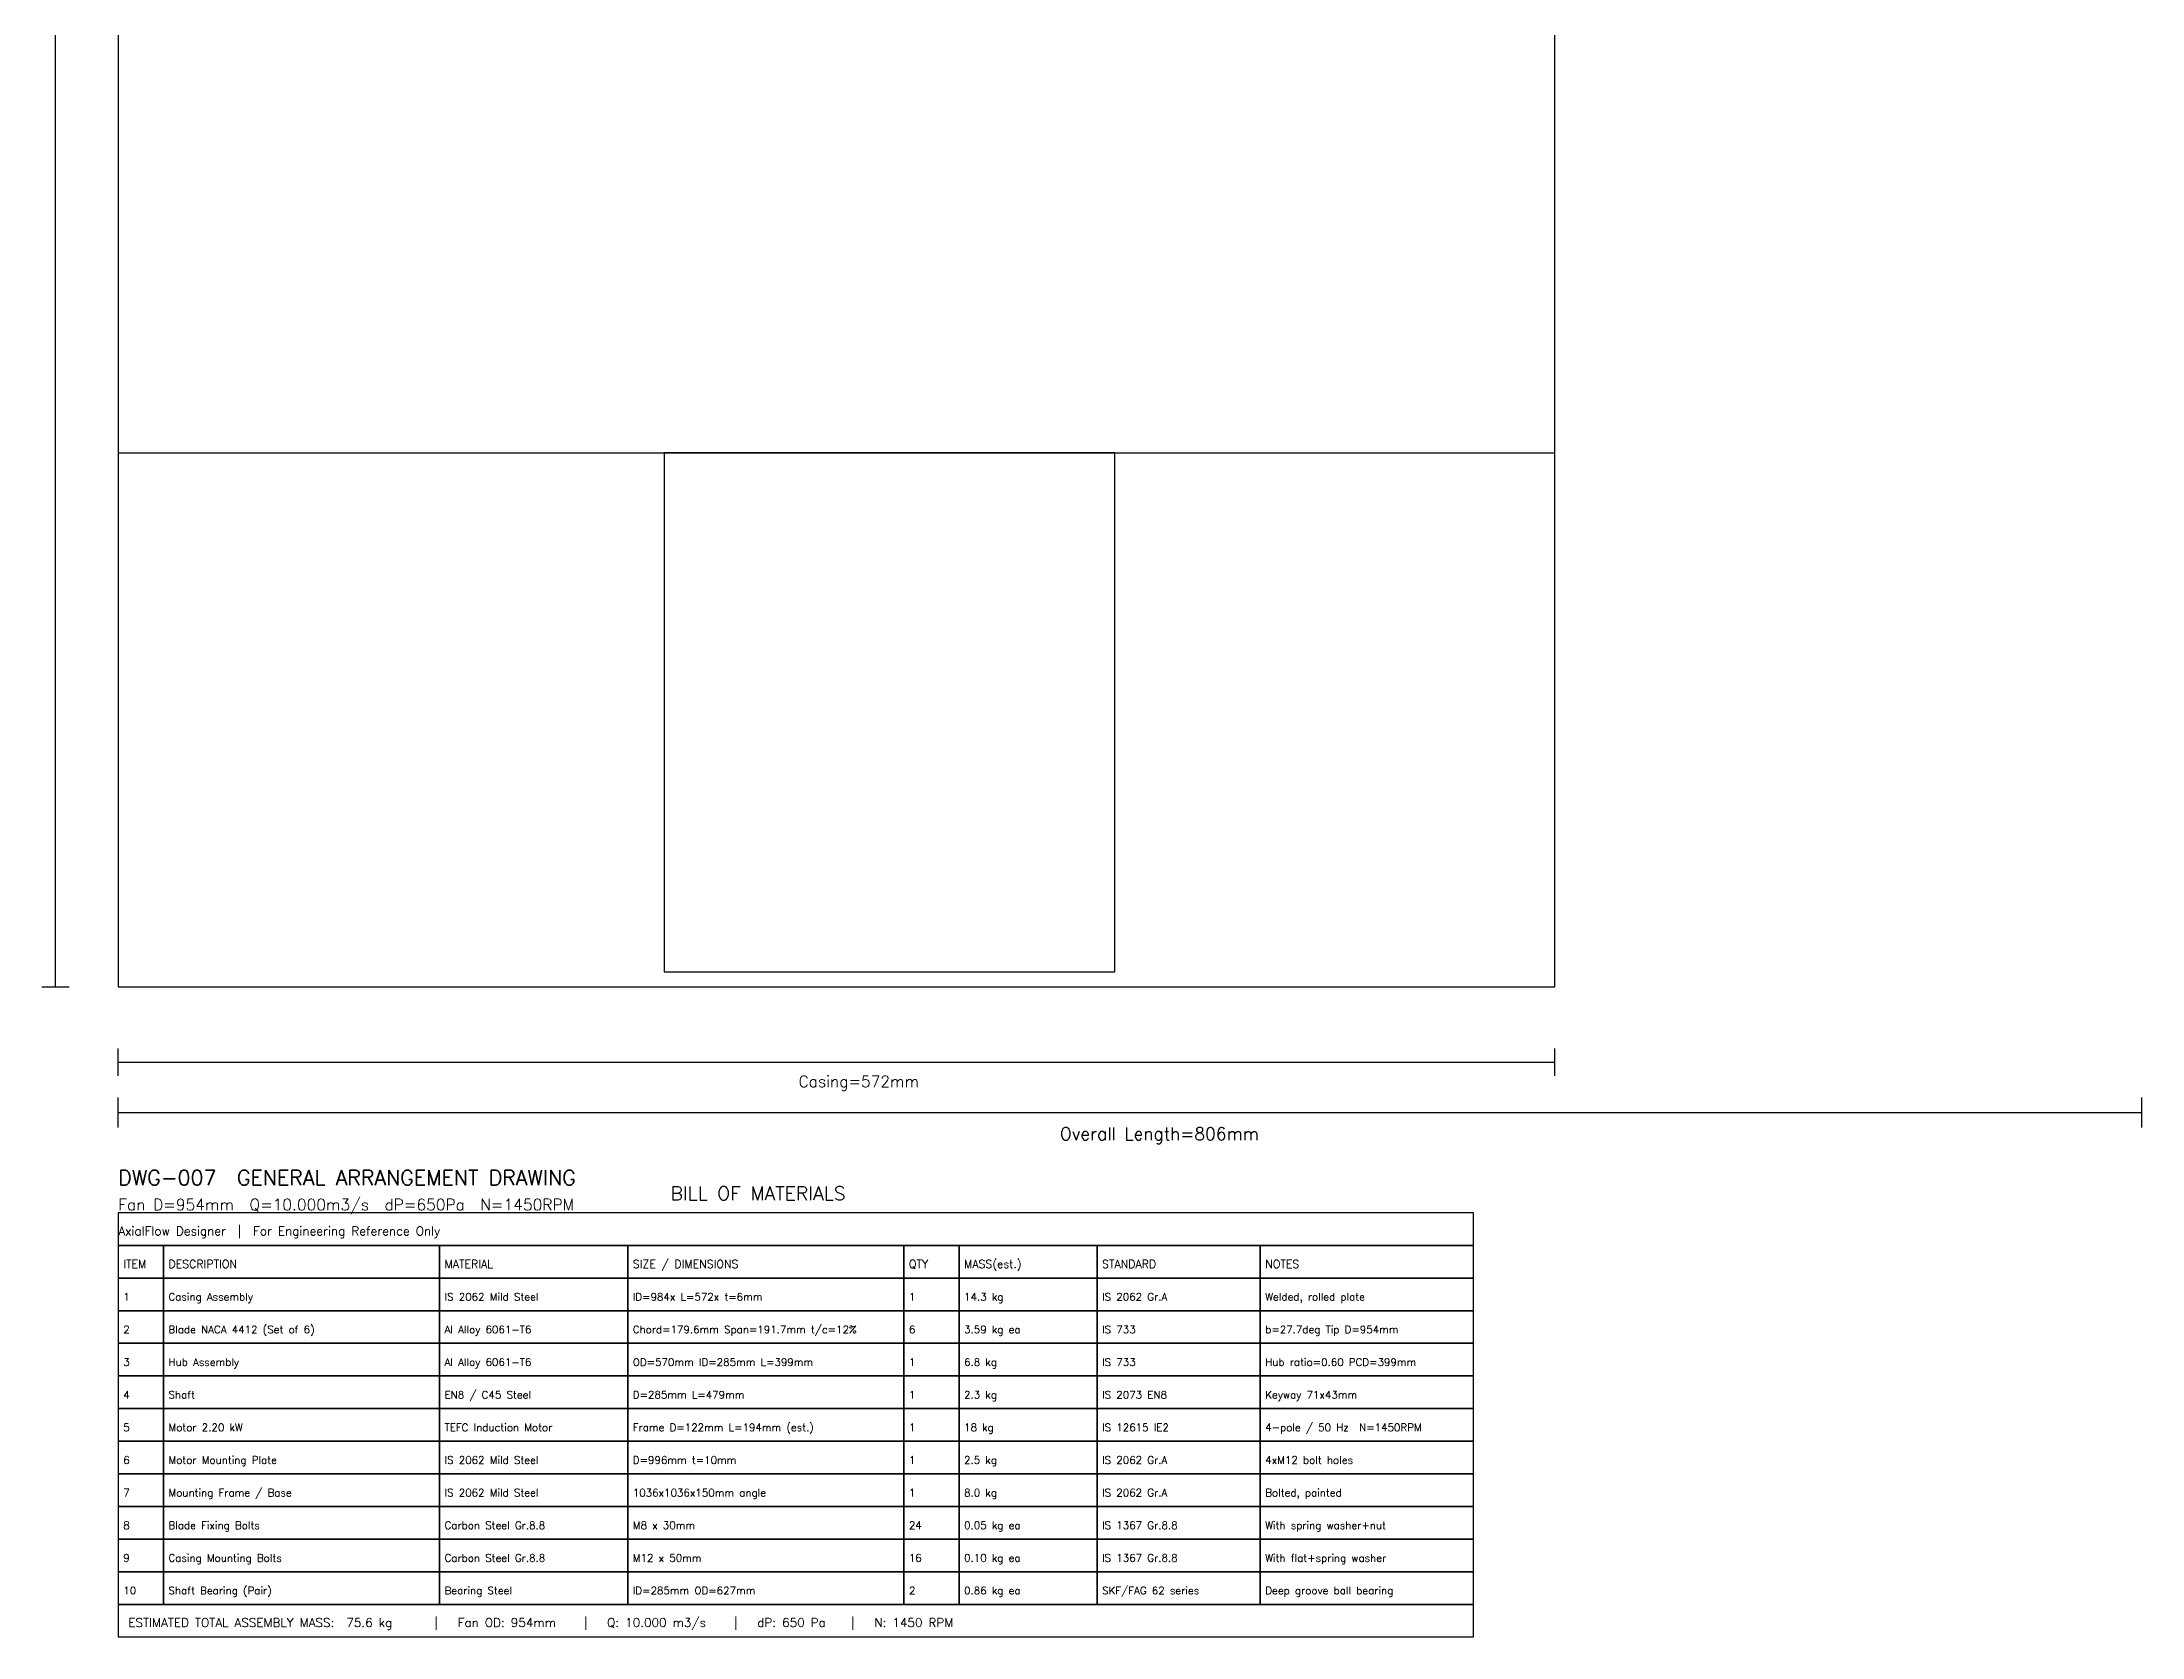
# Model space of a CAD drawing. Extents: x -55 to 851, y -757 to 514.
# Drawn here: x -30 to 806, y -757 to -122 of the extents above; entities that cross this region are included whole.
import ezdxf

# ---------------------------------------------------------------- set-up
doc = ezdxf.new("R2010")
doc.units = 0
for name, color, linetype in [('ANNOTATION', 3, 'Continuous'), ('BLADES', 5, 'Continuous'), ('CASING', 8, 'Continuous'), ('DIMENSIONS', 7, 'Continuous'), ('HUB', 9, 'Continuous'), ('TITLE_BLOCK', 5, 'Continuous')]:
    doc.layers.add(name, color=color, linetype=linetype)
doc.styles.get("Standard").update_dxf_attribs({"font": 'simplex.shx'})

msp = doc.modelspace()

# ---------------------------------------------------------------- linework, layer by layer
at = {"layer": 'BLADES'}
msp.add_lwpolyline([(217.49, -491.95), (397.09, -491.95), (397.09, -285.2), (217.49, -285.2)], close=True, dxfattribs=at)
at = {"layer": 'CASING'}
for points in [[(0, -497.95), (572.34, -497.95), (572.34, 497.95), (0, 497.95)], [(0, -639.95), (18, -639.95), (18, -626.95), (0, -626.95)], [(18, -639.95), (128, -639.95), (128, -626.95), (18, -626.95)], [(128, -639.95), (203, -639.95), (203, -626.95), (128, -626.95)], [(203, -639.95), (313, -639.95), (313, -626.95), (203, -626.95)], [(313, -639.95), (335, -639.95), (335, -626.95), (313, -626.95)], [(335, -639.95), (390, -639.95), (390, -626.95), (335, -626.95)], [(390, -639.95), (455, -639.95), (455, -626.95), (390, -626.95)], [(455, -639.95), (540, -639.95), (540, -626.95), (455, -626.95)], [(0, -665.95), (18, -665.95), (18, -652.95), (0, -652.95)], [(18, -665.95), (128, -665.95), (128, -652.95), (18, -652.95)], [(128, -665.95), (203, -665.95), (203, -652.95), (128, -652.95)], [(203, -665.95), (313, -665.95), (313, -652.95), (203, -652.95)], [(313, -665.95), (335, -665.95), (335, -652.95), (313, -652.95)], [(335, -665.95), (390, -665.95), (390, -652.95), (335, -652.95)], [(390, -665.95), (455, -665.95), (455, -652.95), (390, -652.95)], [(455, -665.95), (540, -665.95), (540, -652.95), (455, -652.95)], [(0, -691.95), (18, -691.95), (18, -678.95), (0, -678.95)], [(18, -691.95), (128, -691.95), (128, -678.95), (18, -678.95)], [(128, -691.95), (203, -691.95), (203, -678.95), (128, -678.95)], [(203, -691.95), (313, -691.95), (313, -678.95), (203, -678.95)], [(313, -691.95), (335, -691.95), (335, -678.95), (313, -678.95)], [(335, -691.95), (390, -691.95), (390, -678.95), (335, -678.95)], [(390, -691.95), (455, -691.95), (455, -678.95), (390, -678.95)], [(455, -691.95), (540, -691.95), (540, -678.95), (455, -678.95)], [(0, -717.95), (18, -717.95), (18, -704.95), (0, -704.95)], [(18, -717.95), (128, -717.95), (128, -704.95), (18, -704.95)], [(128, -717.95), (203, -717.95), (203, -704.95), (128, -704.95)], [(203, -717.95), (313, -717.95), (313, -704.95), (203, -704.95)], [(313, -717.95), (335, -717.95), (335, -704.95), (313, -704.95)], [(335, -717.95), (390, -717.95), (390, -704.95), (335, -704.95)], [(390, -717.95), (455, -717.95), (455, -704.95), (390, -704.95)], [(455, -717.95), (540, -717.95), (540, -704.95), (455, -704.95)], [(0, -743.95), (18, -743.95), (18, -730.95), (0, -730.95)], [(18, -743.95), (128, -743.95), (128, -730.95), (18, -730.95)], [(128, -743.95), (203, -743.95), (203, -730.95), (128, -730.95)], [(203, -743.95), (313, -743.95), (313, -730.95), (203, -730.95)], [(313, -743.95), (335, -743.95), (335, -730.95), (313, -730.95)], [(335, -743.95), (390, -743.95), (390, -730.95), (335, -730.95)], [(390, -743.95), (455, -743.95), (455, -730.95), (390, -730.95)], [(455, -743.95), (540, -743.95), (540, -730.95), (455, -730.95)]]:
    msp.add_lwpolyline(points, close=True, dxfattribs=at)
at = {"layer": 'DIMENSIONS'}
for p, q in [((-25, -497.95), (-25, 497.95)), ((-30.4, -497.95), (-19.6, -497.95)), ((0, -533.35), (0, -522.55)), ((572.34, -533.35), (572.34, -522.55)), ((0, -527.95), (572.34, -527.95)), ((0, -553.95), (0, -541.95)), ((806.34, -553.95), (806.34, -541.95)), ((0, -547.95), (806.34, -547.95))]:
    msp.add_line(p, q, dxfattribs=at)
for points in [[(0, -613.95), (18, -613.95), (18, -600.95), (0, -600.95)], [(18, -613.95), (128, -613.95), (128, -600.95), (18, -600.95)], [(128, -613.95), (203, -613.95), (203, -600.95), (128, -600.95)], [(203, -613.95), (313, -613.95), (313, -600.95), (203, -600.95)], [(313, -613.95), (335, -613.95), (335, -600.95), (313, -600.95)], [(335, -613.95), (390, -613.95), (390, -600.95), (335, -600.95)], [(390, -613.95), (455, -613.95), (455, -600.95), (390, -600.95)], [(455, -613.95), (540, -613.95), (540, -600.95), (455, -600.95)]]:
    msp.add_lwpolyline(points, close=True, dxfattribs=at)
at = {"layer": 'HUB'}
msp.add_line((572.34, -497.95), (572.34, 497.95), dxfattribs=at)
for points in [[(0, -285.2), (572.34, -285.2), (572.34, 285.2), (0, 285.2)], [(0, -626.95), (18, -626.95), (18, -613.95), (0, -613.95)], [(18, -626.95), (128, -626.95), (128, -613.95), (18, -613.95)], [(128, -626.95), (203, -626.95), (203, -613.95), (128, -613.95)], [(203, -626.95), (313, -626.95), (313, -613.95), (203, -613.95)], [(313, -626.95), (335, -626.95), (335, -613.95), (313, -613.95)], [(335, -626.95), (390, -626.95), (390, -613.95), (335, -613.95)], [(390, -626.95), (455, -626.95), (455, -613.95), (390, -613.95)], [(455, -626.95), (540, -626.95), (540, -613.95), (455, -613.95)], [(0, -652.95), (18, -652.95), (18, -639.95), (0, -639.95)], [(18, -652.95), (128, -652.95), (128, -639.95), (18, -639.95)], [(128, -652.95), (203, -652.95), (203, -639.95), (128, -639.95)], [(203, -652.95), (313, -652.95), (313, -639.95), (203, -639.95)], [(313, -652.95), (335, -652.95), (335, -639.95), (313, -639.95)], [(335, -652.95), (390, -652.95), (390, -639.95), (335, -639.95)], [(390, -652.95), (455, -652.95), (455, -639.95), (390, -639.95)], [(455, -652.95), (540, -652.95), (540, -639.95), (455, -639.95)], [(0, -678.95), (18, -678.95), (18, -665.95), (0, -665.95)], [(18, -678.95), (128, -678.95), (128, -665.95), (18, -665.95)], [(128, -678.95), (203, -678.95), (203, -665.95), (128, -665.95)], [(203, -678.95), (313, -678.95), (313, -665.95), (203, -665.95)], [(313, -678.95), (335, -678.95), (335, -665.95), (313, -665.95)], [(335, -678.95), (390, -678.95), (390, -665.95), (335, -665.95)], [(390, -678.95), (455, -678.95), (455, -665.95), (390, -665.95)], [(455, -678.95), (540, -678.95), (540, -665.95), (455, -665.95)], [(0, -704.95), (18, -704.95), (18, -691.95), (0, -691.95)], [(18, -704.95), (128, -704.95), (128, -691.95), (18, -691.95)], [(128, -704.95), (203, -704.95), (203, -691.95), (128, -691.95)], [(203, -704.95), (313, -704.95), (313, -691.95), (203, -691.95)], [(313, -704.95), (335, -704.95), (335, -691.95), (313, -691.95)], [(335, -704.95), (390, -704.95), (390, -691.95), (335, -691.95)], [(390, -704.95), (455, -704.95), (455, -691.95), (390, -691.95)], [(455, -704.95), (540, -704.95), (540, -691.95), (455, -691.95)], [(0, -730.95), (18, -730.95), (18, -717.95), (0, -717.95)], [(18, -730.95), (128, -730.95), (128, -717.95), (18, -717.95)], [(128, -730.95), (203, -730.95), (203, -717.95), (128, -717.95)], [(203, -730.95), (313, -730.95), (313, -717.95), (203, -717.95)], [(313, -730.95), (335, -730.95), (335, -717.95), (313, -717.95)], [(335, -730.95), (390, -730.95), (390, -717.95), (335, -717.95)], [(390, -730.95), (455, -730.95), (455, -717.95), (390, -717.95)], [(455, -730.95), (540, -730.95), (540, -717.95), (455, -717.95)]]:
    msp.add_lwpolyline(points, close=True, dxfattribs=at)
at = {"layer": 'TITLE_BLOCK'}
for points in [[(0, -600.95), (540, -600.95), (540, -587.95), (0, -587.95)], [(0, -756.95), (540, -756.95), (540, -743.95), (0, -743.95)]]:
    msp.add_lwpolyline(points, close=True, dxfattribs=at)

# ---------------------------------------------------------------- texts
at = {"layer": 'ANNOTATION'}
for s, height, p in [('Fan D=954mm  Q=10.000m3/s  dP=650Pa  N=1450RPM', 4.5, (0, -586.95)), ('AxialFlow Designer  |  For Engineering Reference Only', 3.5, (0, -596.95)), ('1', 3, (2, -622.95)), ('Casing Assembly', 3, (20, -622.95)), ('IS 2062 Mild Steel', 3, (130, -622.95)), ('ID=984x L=572x t=6mm', 3, (205, -622.95)), ('1', 3, (315, -622.95)), ('14.3 kg', 3, (337, -622.95)), ('IS 2062 Gr.A', 3, (392, -622.95)), ('Welded, rolled plate', 3, (457, -622.95)), ('2', 3, (2, -635.95)), ('Blade NACA 4412 (Set of 6)', 3, (20, -635.95)), ('Al Alloy 6061-T6', 3, (130, -635.95)), ('Chord=179.6mm Span=191.7mm t/c=12%', 3, (205, -635.95)), ('6', 3, (315, -635.95)), ('3.59 kg ea', 3, (337, -635.95)), ('IS 733', 3, (392, -635.95)), ('b=27.7deg Tip D=954mm', 3, (457, -635.95)), ('3', 3, (2, -648.95)), ('Hub Assembly', 3, (20, -648.95)), ('Al Alloy 6061-T6', 3, (130, -648.95)), ('OD=570mm ID=285mm L=399mm', 3, (205, -648.95)), ('1', 3, (315, -648.95)), ('6.8 kg', 3, (337, -648.95)), ('IS 733', 3, (392, -648.95)), ('Hub ratio=0.60 PCD=399mm', 3, (457, -648.95)), ('4', 3, (2, -661.95)), ('Shaft', 3, (20, -661.95)), ('EN8 / C45 Steel', 3, (130, -661.95)), ('D=285mm L=479mm', 3, (205, -661.95)), ('1', 3, (315, -661.95)), ('2.3 kg', 3, (337, -661.95)), ('IS 2073 EN8', 3, (392, -661.95)), ('Keyway 71x43mm', 3, (457, -661.95)), ('5', 3, (2, -674.95)), ('Motor 2.20 kW', 3, (20, -674.95)), ('TEFC Induction Motor', 3, (130, -674.95)), ('Frame D=122mm L=194mm (est.)', 3, (205, -674.95)), ('1', 3, (315, -674.95)), ('18 kg', 3, (337, -674.95)), ('IS 12615 IE2', 3, (392, -674.95)), ('4-pole / 50 Hz  N=1450RPM', 3, (457, -674.95)), ('6', 3, (2, -687.95)), ('Motor Mounting Plate', 3, (20, -687.95)), ('IS 2062 Mild Steel', 3, (130, -687.95)), ('D=996mm t=10mm', 3, (205, -687.95)), ('1', 3, (315, -687.95)), ('2.5 kg', 3, (337, -687.95)), ('IS 2062 Gr.A', 3, (392, -687.95)), ('4xM12 bolt holes', 3, (457, -687.95)), ('7', 3, (2, -700.95)), ('Mounting Frame / Base', 3, (20, -700.95)), ('IS 2062 Mild Steel', 3, (130, -700.95)), ('1036x1036x150mm angle', 3, (205, -700.95)), ('1', 3, (315, -700.95)), ('8.0 kg', 3, (337, -700.95)), ('IS 2062 Gr.A', 3, (392, -700.95)), ('Bolted, painted', 3, (457, -700.95)), ('8', 3, (2, -713.95)), ('Blade Fixing Bolts', 3, (20, -713.95)), ('Carbon Steel Gr.8.8', 3, (130, -713.95)), ('M8 x 30mm', 3, (205, -713.95)), ('24', 3, (315, -713.95)), ('0.05 kg ea', 3, (337, -713.95)), ('IS 1367 Gr.8.8', 3, (392, -713.95)), ('With spring washer+nut', 3, (457, -713.95)), ('9', 3, (2, -726.95)), ('Casing Mounting Bolts', 3, (20, -726.95)), ('Carbon Steel Gr.8.8', 3, (130, -726.95)), ('M12 x 50mm', 3, (205, -726.95)), ('16', 3, (315, -726.95)), ('0.10 kg ea', 3, (337, -726.95)), ('IS 1367 Gr.8.8', 3, (392, -726.95)), ('With flat+spring washer', 3, (457, -726.95)), ('10', 3, (2, -739.95)), ('Shaft Bearing (Pair)', 3, (20, -739.95)), ('Bearing Steel', 3, (130, -739.95)), ('ID=285mm OD=627mm', 3, (205, -739.95)), ('2', 3, (315, -739.95)), ('0.86 kg ea', 3, (337, -739.95)), ('SKF/FAG 62 series', 3, (392, -739.95)), ('Deep groove ball bearing', 3, (457, -739.95))]:
    msp.add_text(s, height=height, dxfattribs=at).set_placement(p)
at = {"layer": 'DIMENSIONS'}
for s, height, p in [('Casing=572mm', 4.5, (271.05, -537.85)), ('Overall Length=806mm', 5, (375.17, -558.95)), ('ITEM', 3.2, (2, -609.95)), ('DESCRIPTION', 3.2, (20, -609.95)), ('MATERIAL', 3.2, (130, -609.95)), ('SIZE / DIMENSIONS', 3.2, (205, -609.95)), ('QTY', 3.2, (315, -609.95)), ('MASS(est.)', 3.2, (337, -609.95)), ('STANDARD', 3.2, (392, -609.95)), ('NOTES', 3.2, (457, -609.95))]:
    msp.add_text(s, height=height, dxfattribs=at).set_placement(p)
at = {"layer": 'TITLE_BLOCK'}
for s, height, p in [('DWG-007  GENERAL ARRANGEMENT DRAWING', 6, (0, -576.95)), ('BILL OF MATERIALS', 5.5, (220, -582.95)), ('ESTIMATED TOTAL ASSEMBLY MASS:  75.6 kg   |   Fan OD: 954mm   |   Q: 10.000 m3/s   |   dP: 650 Pa   |   N: 1450 RPM', 3.5, (4, -752.95))]:
    msp.add_text(s, height=height, dxfattribs=at).set_placement(p)

doc.saveas('drawing.dxf')
